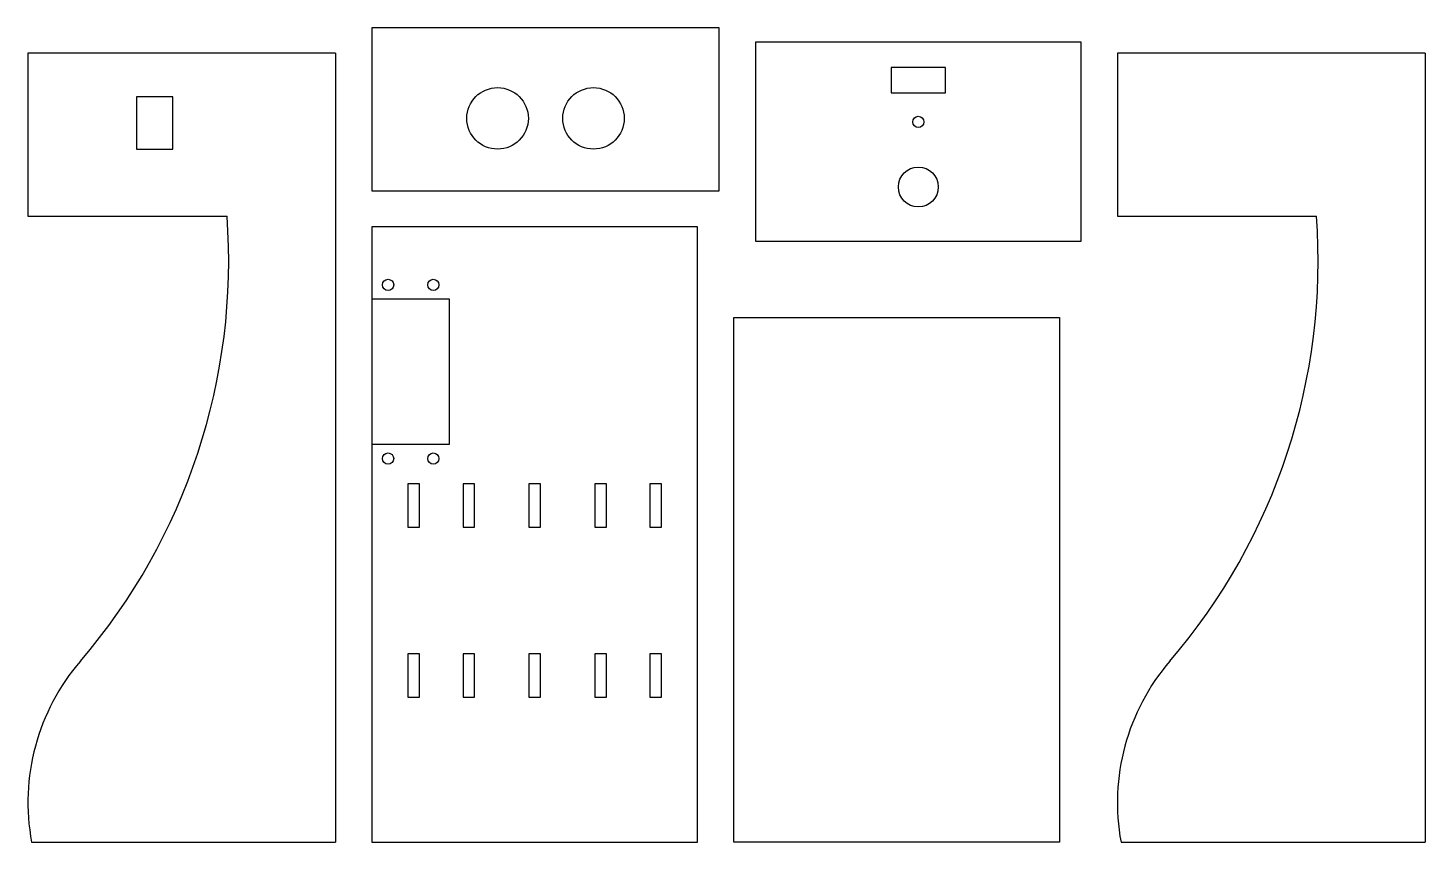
# Model space of a CAD drawing. Header units: millimetres. Extents: x -1 to 385, y 0 to 225.
import ezdxf

# ---------------------------------------------------------------- set-up
doc = ezdxf.new("R2010")
doc.units = ezdxf.units.MM
doc.layers.get('0').update_dxf_attribs({"linetype": 'CONTINUOUS'})

msp = doc.modelspace()

# ---------------------------------------------------------------- linework, layer by layer
for p, q in [((84, 218), (-1, 218)), ((-1, 218), (-1, 173)), ((84, 218), (84, 0)), ((385, 218), (300, 218)), ((300, 218), (300, 173)), ((385, 218), (385, 0)), ((-1, 173), (54, 173)), ((300, 173), (355, 173)), ((0, 0), (84, 0)), ((301, 0), (385, 0))]:
    msp.add_line(p, q)
for points in [[(190, 225), (94, 225), (94, 180), (190, 180)], [(290, 221.04), (200, 221.04), (200, 166.04), (290, 166.04)], [(237.5, 207.04), (252.5, 207.04), (252.5, 214.04), (237.5, 214.04)], [(39, 206), (29, 206), (29, 191.5), (39, 191.5)], [(184, 170), (94, 170), (94, 0), (184, 0)], [(115.5, 150), (94, 150), (94, 110), (115.5, 110)], [(284, 0), (194, 0), (194, 145), (284, 145)], [(104, 87), (107.2, 87), (107.2, 99), (104, 99)], [(122.4, 87), (122.4, 99), (119.2, 99), (119.2, 87)], [(140.6, 99), (137.4, 99), (137.4, 87), (140.6, 87)], [(155.6, 99), (155.6, 87), (158.8, 87), (158.8, 99)], [(174, 87), (174, 99), (170.8, 99), (170.8, 87)], [(107.2, 52), (104, 52), (104, 40), (107.2, 40)], [(122.4, 52), (119.2, 52), (119.2, 40), (122.4, 40)], [(140.6, 52), (137.4, 52), (137.4, 40), (140.6, 40)], [(158.8, 52), (155.6, 52), (155.6, 40), (158.8, 40)], [(174, 52), (170.8, 52), (170.8, 40), (174, 40)]]:
    msp.add_lwpolyline(points, close=True)
for centre, radius in [((128.75, 200), 8.5), ((155.25, 200), 8.5), ((245, 199.04), 1.55), ((245, 181.04), 5.5), ((98.5, 154), 1.55), ((111, 154), 1.55), ((98.5, 106), 1.55), ((111, 106), 1.55)]:
    msp.add_circle(centre, radius)
for centre, radius, start, end in [((-115.29, 160.59), 169.75, -40.6564, 4.1913), ((185.71, 160.59), 169.75, -40.6564, 4.1913), ((59, 10.91), 60, 139.3436, 190.4753), ((360, 10.91), 60, 139.3436, 190.4753)]:
    msp.add_arc(centre, radius, start, end)

doc.saveas('drawing.dxf')
